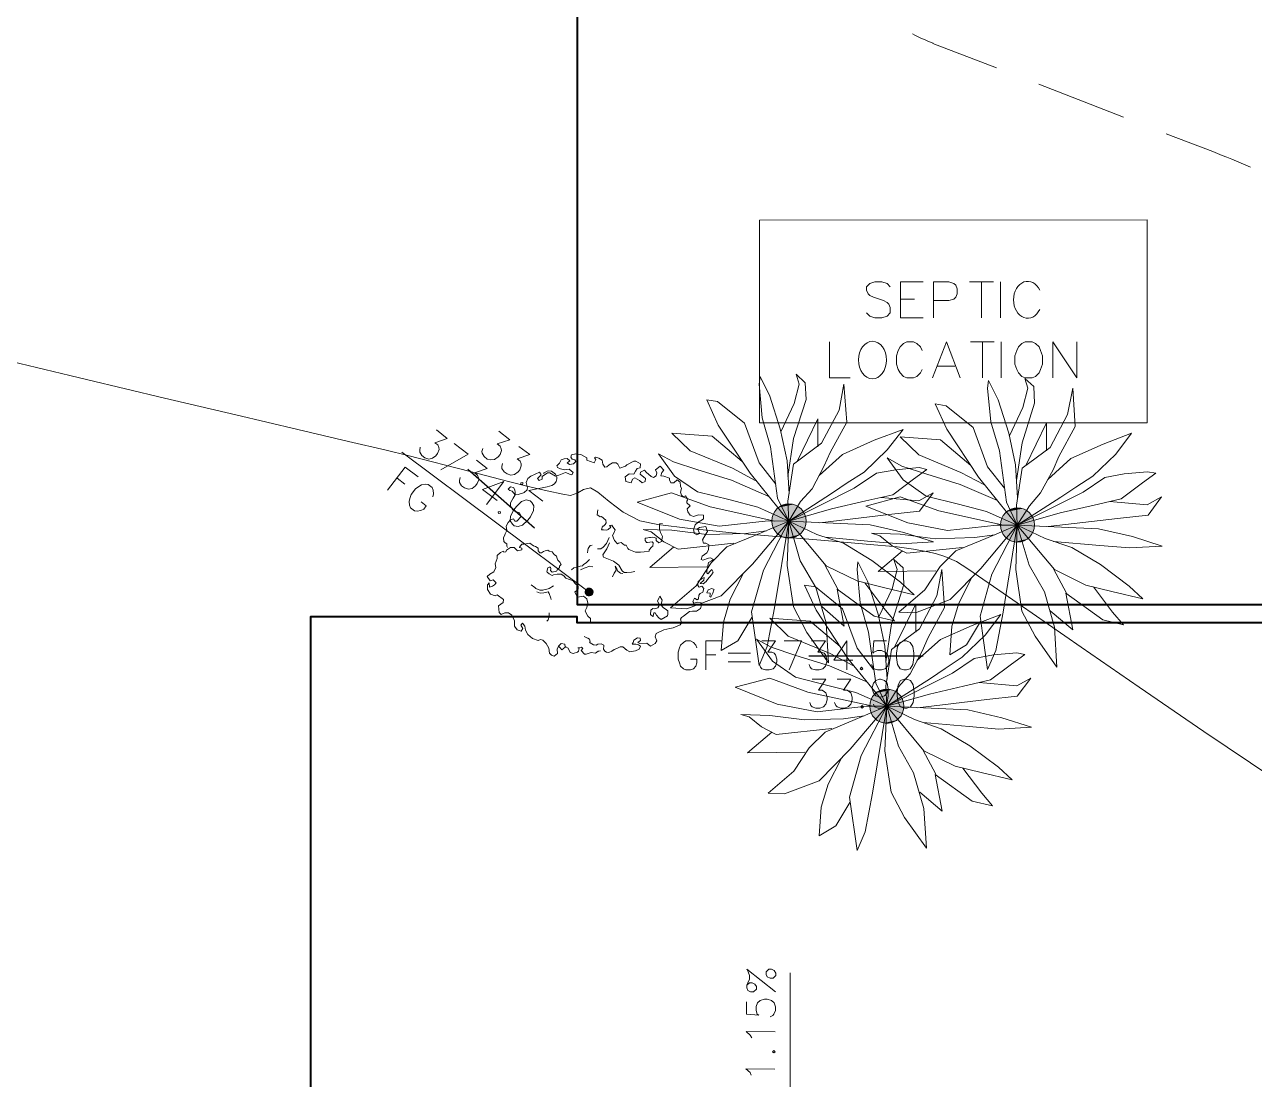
# Model space of a CAD drawing. Header units: millimetres. Extents: x -419 to 20046, y -14642 to 2638.
# Drawn here: x 9.807 to 13.189, y 13.44 to 16.341 of the extents above; entities that cross this region are included whole.
import ezdxf

# ---------------------------------------------------------------- set-up
doc = ezdxf.new("R2010")
doc.units = ezdxf.units.MM
for name, color, linetype in [('PDF11_----LN02', 7, 'Continuous'), ('PDF11_----LN03', 7, 'Continuous'), ('PDF11_----TX00', 7, 'Continuous'), ('PDF11_PRPN$PRPNBG', 7, 'Continuous'), ('PDF11_PRPN$PRSSST', 7, 'Continuous')]:
    doc.layers.add(name, color=color, linetype=linetype)
for name, color, linetype, true_color in [('PDF11_0', 7, 'Continuous', 0xb3b3b3), ('PDF11_EXTO$--C3-Surface-EXTO', 7, 'Continuous', 0xb3b3b3), ('PDF11_EXTO$EXLSTR', 7, 'Continuous', 0xb3b3b3)]:
    doc.layers.add(name, color=color, linetype=linetype, true_color=true_color)

msp = doc.modelspace()

# ---------------------------------------------------------------- hatches: boundary and pattern name
at = {"layer": 'PDF11_0', "transparency": 33554559}
for points in [[(11.3492, 14.7878), (11.3467, 14.782), (11.3592, 14.7803)], [(11.3592, 14.7803), (11.3467, 14.782), (11.3476, 14.7762)], [(11.3592, 14.7803), (11.3542, 14.792), (11.3492, 14.7878)], [(11.3592, 14.7803), (11.3609, 14.7928), (11.3542, 14.792)], [(11.3667, 14.7903), (11.3609, 14.7928), (11.3592, 14.7803)], [(11.3592, 14.7803), (11.3709, 14.7853), (11.3667, 14.7903)], [(11.3592, 14.7803), (11.3717, 14.7795), (11.3709, 14.7853)], [(11.3592, 14.7803), (11.3476, 14.7762), (11.3517, 14.7703)], [(11.3517, 14.7703), (11.3576, 14.7687), (11.3592, 14.7803)], [(11.3592, 14.7803), (11.3576, 14.7687), (11.3642, 14.7695)], [(11.3692, 14.7728), (11.3717, 14.7795), (11.3592, 14.7803)], [(11.3592, 14.7803), (11.3642, 14.7695), (11.3692, 14.7728)]]:
    msp.add_hatch(color=7, dxfattribs=at).paths.add_polyline_path(points)
at = {"layer": 'PDF11_EXTO$EXLSTR', "transparency": 33554559}
for points in [[(11.9293, 15.0179), (11.8726, 15.0062), (11.8693, 15.0029)], [(11.9293, 15.0179), (11.8693, 15.0029), (11.9335, 15.0154)], [(11.9251, 15.0195), (11.8751, 15.0095), (11.8726, 15.0062)], [(11.9251, 15.0195), (11.8726, 15.0062), (11.9293, 15.0179)], [(11.921, 15.0212), (11.8793, 15.0129), (11.8751, 15.0095)], [(11.921, 15.0212), (11.8751, 15.0095), (11.9251, 15.0195)], [(11.9168, 15.022), (11.8826, 15.0154), (11.8793, 15.0129)], [(11.9168, 15.022), (11.8793, 15.0129), (11.921, 15.0212)], [(11.9118, 15.022), (11.8868, 15.0179), (11.8826, 15.0154)], [(11.9118, 15.022), (11.8826, 15.0154), (11.9168, 15.022)], [(11.9076, 15.0229), (11.8901, 15.0195), (11.8868, 15.0179)], [(11.9076, 15.0229), (11.8868, 15.0179), (11.9118, 15.022)], [(11.9018, 15.022), (11.8901, 15.0195), (11.9076, 15.0229)], [(11.9018, 15.022), (11.8985, 15.022), (11.8901, 15.0195)], [(11.9485, 14.9995), (11.8618, 14.982), (11.8609, 14.977)], [(11.9485, 14.9995), (11.8609, 14.977), (11.951, 14.9954)], [(11.951, 14.9954), (11.8609, 14.977), (11.8609, 14.9729)], [(11.951, 14.9954), (11.8609, 14.9729), (11.9526, 14.9912)], [(11.9526, 14.9912), (11.8609, 14.9729), (11.8618, 14.9687)], [(11.9435, 15.0062), (11.8634, 14.9904), (11.8618, 14.9862)], [(11.9435, 15.0062), (11.8618, 14.9862), (11.9468, 15.0029)], [(11.9468, 15.0029), (11.8618, 14.9862), (11.8618, 14.982)], [(11.9468, 15.0029), (11.8618, 14.982), (11.9485, 14.9995)], [(11.9526, 14.9912), (11.8618, 14.9687), (11.9543, 14.987)], [(11.9543, 14.987), (11.8618, 14.9687), (11.8626, 14.9637)], [(11.9543, 14.987), (11.8626, 14.9637), (11.9551, 14.982)], [(11.941, 15.0095), (11.8651, 14.9945), (11.8634, 14.9904)], [(11.941, 15.0095), (11.8634, 14.9904), (11.9435, 15.0062)], [(11.9368, 15.0129), (11.8676, 14.9987), (11.8651, 14.9945)], [(11.9368, 15.0129), (11.8651, 14.9945), (11.941, 15.0095)], [(11.9335, 15.0154), (11.8693, 15.0029), (11.8676, 14.9987)], [(11.9335, 15.0154), (11.8676, 14.9987), (11.9368, 15.0129)], [(12.5777, 14.9879), (12.4902, 14.9704), (12.4893, 14.9662)], [(12.5777, 14.9879), (12.4893, 14.9662), (12.5793, 14.9845)], [(12.5793, 14.9845), (12.4893, 14.9662), (12.4902, 14.962)], [(12.5752, 14.992), (12.491, 14.9754), (12.4902, 14.9704)], [(12.5752, 14.992), (12.4902, 14.9704), (12.5777, 14.9879)], [(12.5793, 14.9845), (12.4902, 14.962), (12.581, 14.9804)], [(12.5718, 14.9954), (12.4918, 14.9795), (12.491, 14.9754)], [(12.5718, 14.9954), (12.491, 14.9754), (12.5752, 14.992)], [(12.5693, 14.9987), (12.4935, 14.9837), (12.4918, 14.9795)], [(12.5693, 14.9987), (12.4918, 14.9795), (12.5718, 14.9954)], [(12.5652, 15.0012), (12.496, 14.9879), (12.4935, 14.9837)], [(12.5652, 15.0012), (12.4935, 14.9837), (12.5693, 14.9987)], [(12.5618, 15.0045), (12.4977, 14.9912), (12.496, 14.9879)], [(12.5618, 15.0045), (12.496, 14.9879), (12.5652, 15.0012)], [(12.5577, 15.0062), (12.501, 14.9954), (12.4977, 14.9912)], [(12.5577, 15.0062), (12.4977, 14.9912), (12.5618, 15.0045)], [(12.5543, 15.0087), (12.5035, 14.9979), (12.501, 14.9954)], [(12.5543, 15.0087), (12.501, 14.9954), (12.5577, 15.0062)], [(12.5493, 15.0095), (12.5077, 15.0012), (12.5035, 14.9979)], [(12.5493, 15.0095), (12.5035, 14.9979), (12.5543, 15.0087)], [(12.5452, 15.0112), (12.511, 15.0037), (12.5077, 15.0012)], [(12.5452, 15.0112), (12.5077, 15.0012), (12.5493, 15.0095)], [(12.5402, 15.0112), (12.516, 15.0062), (12.511, 15.0037)], [(12.5402, 15.0112), (12.511, 15.0037), (12.5452, 15.0112)], [(12.5368, 15.0112), (12.5185, 15.0079), (12.516, 15.0062)], [(12.5368, 15.0112), (12.516, 15.0062), (12.5402, 15.0112)], [(12.5277, 15.0104), (12.5302, 15.0112), (12.5185, 15.0079)], [(12.5302, 15.0112), (12.5185, 15.0079), (12.5368, 15.0112)], [(11.9551, 14.982), (11.8626, 14.9637), (11.8634, 14.9595)], [(11.9551, 14.982), (11.8634, 14.9595), (11.9551, 14.9779)], [(11.9551, 14.9779), (11.8634, 14.9595), (11.8651, 14.9554)], [(11.9551, 14.9779), (11.8651, 14.9554), (11.9551, 14.9737)], [(11.9551, 14.9737), (11.8651, 14.9554), (11.8676, 14.9512)], [(11.9551, 14.9737), (11.8676, 14.9512), (11.9551, 14.9687)], [(11.9551, 14.9687), (11.8676, 14.9512), (11.8701, 14.9479)], [(11.9551, 14.9687), (11.8701, 14.9479), (11.9543, 14.9645)], [(11.9543, 14.9645), (11.8701, 14.9479), (11.8726, 14.9445)], [(11.9543, 14.9645), (11.8726, 14.9445), (11.9526, 14.9604)], [(11.9526, 14.9604), (11.8726, 14.9445), (11.8759, 14.9412)], [(11.9526, 14.9604), (11.8759, 14.9412), (11.951, 14.9562)], [(11.951, 14.9562), (11.8759, 14.9412), (11.8793, 14.9379)], [(11.951, 14.9562), (11.8793, 14.9379), (11.9493, 14.952)], [(11.9493, 14.952), (11.8793, 14.9379), (11.8835, 14.9354)], [(11.9493, 14.952), (11.8835, 14.9354), (11.9468, 14.9479)], [(12.581, 14.9804), (12.4902, 14.962), (12.4902, 14.957)], [(12.581, 14.9804), (12.4902, 14.957), (12.5827, 14.9754)], [(12.5827, 14.9754), (12.4902, 14.957), (12.491, 14.9529)], [(12.5827, 14.9754), (12.491, 14.9529), (12.5835, 14.9712)], [(12.5835, 14.9712), (12.491, 14.9529), (12.4918, 14.9487)], [(12.5835, 14.9712), (12.4918, 14.9487), (12.5843, 14.967)], [(12.5843, 14.967), (12.4918, 14.9487), (12.4943, 14.9445)], [(12.5843, 14.967), (12.4943, 14.9445), (12.5835, 14.962)], [(12.5835, 14.962), (12.4943, 14.9445), (12.496, 14.9404)], [(12.5835, 14.962), (12.496, 14.9404), (12.5835, 14.9579)], [(12.5835, 14.9579), (12.496, 14.9404), (12.4985, 14.9362)], [(12.5835, 14.9579), (12.4985, 14.9362), (12.5827, 14.9537)], [(12.5827, 14.9537), (12.4985, 14.9362), (12.501, 14.9329)], [(12.5827, 14.9537), (12.501, 14.9329), (12.5818, 14.9487)], [(11.9468, 14.9479), (11.8835, 14.9354), (11.8868, 14.9329)], [(11.9468, 14.9479), (11.8868, 14.9329), (11.9443, 14.9445)], [(11.9443, 14.9445), (11.8868, 14.9329), (11.891, 14.9312)], [(11.9443, 14.9445), (11.891, 14.9312), (11.941, 14.9412)], [(11.941, 14.9412), (11.891, 14.9312), (11.8951, 14.9295)], [(11.941, 14.9412), (11.8951, 14.9295), (11.9376, 14.9387)], [(11.9376, 14.9387), (11.8951, 14.9295), (11.9001, 14.9287)], [(11.9376, 14.9387), (11.9001, 14.9287), (11.9335, 14.9354)], [(11.9335, 14.9354), (11.9001, 14.9287), (11.9043, 14.9279)], [(11.9335, 14.9354), (11.9043, 14.9279), (11.9301, 14.9337)], [(11.9301, 14.9337), (11.9043, 14.9279), (11.9093, 14.9287)], [(11.9301, 14.9337), (11.9093, 14.9287), (11.9243, 14.9312)], [(11.9093, 14.9287), (11.9126, 14.9287), (11.9243, 14.9312)], [(11.9243, 14.9312), (11.9126, 14.9287), (11.9218, 14.9304)], [(12.5818, 14.9487), (12.501, 14.9329), (12.5043, 14.9295)], [(12.5818, 14.9487), (12.5043, 14.9295), (12.5793, 14.9445)], [(12.5793, 14.9445), (12.5043, 14.9295), (12.5077, 14.927)], [(12.5793, 14.9445), (12.5077, 14.927), (12.5777, 14.9412)], [(12.5777, 14.9412), (12.5077, 14.927), (12.5118, 14.9245)], [(12.5777, 14.9412), (12.5118, 14.9245), (12.5752, 14.937)], [(12.5752, 14.937), (12.5118, 14.9245), (12.5152, 14.922)], [(12.5752, 14.937), (12.5152, 14.922), (12.5727, 14.9337)], [(12.5727, 14.9337), (12.5152, 14.922), (12.5202, 14.9204)], [(12.5727, 14.9337), (12.5202, 14.9204), (12.5693, 14.9304)], [(12.5693, 14.9304), (12.5202, 14.9204), (12.5235, 14.9187)], [(12.5693, 14.9304), (12.5235, 14.9187), (12.566, 14.927)], [(12.566, 14.927), (12.5235, 14.9187), (12.5285, 14.9179)], [(12.566, 14.927), (12.5285, 14.9179), (12.5618, 14.9245)], [(12.5618, 14.9245), (12.5285, 14.9179), (12.5327, 14.917)], [(12.5618, 14.9245), (12.5327, 14.917), (12.5585, 14.922)], [(12.5585, 14.922), (12.5327, 14.917), (12.5377, 14.917)], [(12.5585, 14.922), (12.5377, 14.917), (12.5535, 14.9204)], [(12.5377, 14.917), (12.5418, 14.917), (12.5535, 14.9204)], [(12.5535, 14.9204), (12.5418, 14.917), (12.5502, 14.9187)], [(12.1943, 14.5103), (12.1443, 14.5003), (12.1418, 14.497)], [(12.1943, 14.5103), (12.1418, 14.497), (12.1985, 14.5078)], [(12.1901, 14.5112), (12.1485, 14.5028), (12.1443, 14.5003)], [(12.1901, 14.5112), (12.1443, 14.5003), (12.1943, 14.5103)], [(12.186, 14.5128), (12.1518, 14.5053), (12.1485, 14.5028)], [(12.186, 14.5128), (12.1485, 14.5028), (12.1901, 14.5112)], [(12.181, 14.5128), (12.156, 14.5078), (12.1518, 14.5053)], [(12.181, 14.5128), (12.1518, 14.5053), (12.186, 14.5128)], [(12.1768, 14.5137), (12.1593, 14.5095), (12.156, 14.5078)], [(12.1768, 14.5137), (12.156, 14.5078), (12.181, 14.5128)], [(12.171, 14.5128), (12.1593, 14.5095), (12.1768, 14.5137)], [(12.1685, 14.512), (12.171, 14.5128), (12.1593, 14.5095)], [(12.2176, 14.4895), (12.131, 14.472), (12.1301, 14.4678)], [(12.2176, 14.4895), (12.1301, 14.4678), (12.2201, 14.4862)], [(12.2201, 14.4862), (12.1301, 14.4678), (12.1301, 14.4637)], [(12.2201, 14.4862), (12.1301, 14.4637), (12.2218, 14.482)], [(12.2218, 14.482), (12.1301, 14.4637), (12.131, 14.4587)], [(12.2126, 14.497), (12.1326, 14.4812), (12.131, 14.477)], [(12.2126, 14.497), (12.131, 14.477), (12.216, 14.4937)], [(12.216, 14.4937), (12.131, 14.477), (12.131, 14.472)], [(12.216, 14.4937), (12.131, 14.472), (12.2176, 14.4895)], [(12.2218, 14.482), (12.131, 14.4587), (12.2235, 14.4778)], [(12.2235, 14.4778), (12.131, 14.4587), (12.1318, 14.4545)], [(12.2235, 14.4778), (12.1318, 14.4545), (12.2243, 14.4728)], [(12.2101, 14.5003), (12.1343, 14.4853), (12.1326, 14.4812)], [(12.2101, 14.5003), (12.1326, 14.4812), (12.2126, 14.497)], [(12.206, 14.5037), (12.1368, 14.4895), (12.1343, 14.4853)], [(12.206, 14.5037), (12.1343, 14.4853), (12.2101, 14.5003)], [(12.2026, 14.5062), (12.1385, 14.4928), (12.1368, 14.4895)], [(12.2026, 14.5062), (12.1368, 14.4895), (12.206, 14.5037)], [(12.1985, 14.5078), (12.1418, 14.497), (12.1385, 14.4928)], [(12.1985, 14.5078), (12.1385, 14.4928), (12.2026, 14.5062)], [(12.2243, 14.4728), (12.1318, 14.4545), (12.1326, 14.4503)], [(12.2243, 14.4728), (12.1326, 14.4503), (12.2243, 14.4687)], [(12.2243, 14.4687), (12.1326, 14.4503), (12.1343, 14.4462)], [(12.2243, 14.4687), (12.1343, 14.4462), (12.2243, 14.4637)], [(12.2243, 14.4637), (12.1343, 14.4462), (12.1368, 14.442)], [(12.2243, 14.4637), (12.1368, 14.442), (12.2243, 14.4595)], [(12.2243, 14.4595), (12.1368, 14.442), (12.1393, 14.4387)], [(12.2243, 14.4595), (12.1393, 14.4387), (12.2235, 14.4553)], [(12.2235, 14.4553), (12.1393, 14.4387), (12.1418, 14.4345)], [(12.2235, 14.4553), (12.1418, 14.4345), (12.2226, 14.4512)], [(12.2226, 14.4512), (12.1418, 14.4345), (12.1451, 14.4312)], [(12.2226, 14.4512), (12.1451, 14.4312), (12.2201, 14.4462)], [(12.2201, 14.4462), (12.1451, 14.4312), (12.1485, 14.4287)], [(12.2201, 14.4462), (12.1485, 14.4287), (12.2185, 14.4428)], [(12.2185, 14.4428), (12.1485, 14.4287), (12.1526, 14.4262)], [(12.2185, 14.4428), (12.1526, 14.4262), (12.216, 14.4387)], [(12.216, 14.4387), (12.1526, 14.4262), (12.156, 14.4237)], [(12.216, 14.4387), (12.156, 14.4237), (12.2135, 14.4353)], [(12.2135, 14.4353), (12.156, 14.4237), (12.1601, 14.422)], [(12.2135, 14.4353), (12.1601, 14.422), (12.2101, 14.432)], [(12.2101, 14.432), (12.1601, 14.422), (12.1643, 14.4203)], [(12.2101, 14.432), (12.1643, 14.4203), (12.2068, 14.4287)], [(12.2068, 14.4287), (12.1643, 14.4203), (12.1693, 14.4195)], [(12.2068, 14.4287), (12.1693, 14.4195), (12.2026, 14.4262)], [(12.2026, 14.4262), (12.1693, 14.4195), (12.1735, 14.4187)], [(12.2026, 14.4262), (12.1735, 14.4187), (12.1993, 14.4237)], [(12.1993, 14.4237), (12.1735, 14.4187), (12.1785, 14.4187)], [(12.1993, 14.4237), (12.1785, 14.4187), (12.1935, 14.422)], [(12.1785, 14.4187), (12.1826, 14.4187), (12.1935, 14.422)], [(12.1935, 14.422), (12.1826, 14.4187), (12.191, 14.4203)]]:
    msp.add_hatch(color=256, dxfattribs=at).paths.add_polyline_path(points)

# ---------------------------------------------------------------- linework, layer by layer
at = {"layer": 'PDF11_----LN02', "lineweight": 18}
for points in [[(12.3043, 16.2896), (12.4793, 16.2221)], [(12.596, 16.1771), (12.8294, 16.0871)]]:
    msp.add_lwpolyline(points, dxfattribs=at)
msp.add_lwpolyline([(12.946, 16.0413), (13.0744, 15.9921, -0.007694), (13.1784, 15.9489)], format="xyb", dxfattribs=at)
msp.add_arc((12.5264, 16.8618), 0.613, 243.0122, 248.8454, dxfattribs=at)
at = {"layer": 'PDF11_----LN03', "lineweight": 30}
for points in [[(11.0259, 15.1187), (11.2092, 14.957)], [(12.2776, 14.6045), (11.9635, 14.6045)]]:
    msp.add_lwpolyline(points, dxfattribs=at)
at = {"layer": 'PDF11_----TX00', "lineweight": 20}
for points in [[(10.9392, 15.2262), (10.9692, 15.2029), (10.935, 15.1912), (10.9434, 15.1854), (10.9459, 15.1779), (10.9467, 15.1729), (10.9425, 15.1612), (10.9375, 15.1554), (10.9284, 15.1487), (10.9184, 15.1462), (10.9075, 15.1495), (10.8992, 15.1562), (10.8934, 15.1654), (10.8934, 15.1704), (10.895, 15.1787)], [(11.1109, 15.2229), (11.1409, 15.1995), (11.1059, 15.1879), (11.1142, 15.182), (11.1176, 15.1745), (11.1184, 15.1695), (11.1142, 15.1587), (11.1092, 15.152), (11.0992, 15.1454), (11.0892, 15.1437), (11.0792, 15.1462), (11.0709, 15.1529), (11.0651, 15.162), (11.0642, 15.167), (11.0667, 15.1754)], [(10.9884, 15.1887), (11.0267, 15.1595), (10.9517, 15.1162)], [(11.1659, 15.1812), (11.1959, 15.1587), (11.1609, 15.147), (11.1692, 15.1404), (11.1726, 15.1329), (11.1726, 15.1279), (11.1684, 15.117), (11.1642, 15.1112), (11.1542, 15.1037), (11.1442, 15.102), (11.1334, 15.1054), (11.1259, 15.1112), (11.1192, 15.1204), (11.1192, 15.1254), (11.1209, 15.1337)], [(10.805, 15.0604), (10.8534, 15.1237), (10.8892, 15.097)], [(11.0492, 15.1429), (11.0792, 15.1204), (11.0442, 15.1087), (11.0526, 15.102), (11.0551, 15.0945), (11.0559, 15.0895), (11.0517, 15.0787), (11.0467, 15.0729), (11.0375, 15.0654), (11.0275, 15.0637), (11.0167, 15.067), (11.0084, 15.0729), (11.0025, 15.082), (11.0025, 15.087), (11.0042, 15.0954)], [(10.8525, 15.077), (10.8309, 15.0937)], [(11.2334, 15.1062), (11.2359, 15.1087), (11.2434, 15.1129), (11.2484, 15.1137), (11.2559, 15.1129), (11.2667, 15.1045), (11.2701, 15.097), (11.2701, 15.092), (11.2684, 15.0845), (11.2642, 15.0779), (11.2567, 15.0737), (11.2442, 15.0695), (11.1934, 15.0595), (11.2317, 15.0304)], [(10.8975, 15.0287), (10.9109, 15.0179), (10.9042, 15.0087), (10.8967, 15.0045), (10.8867, 15.0029), (10.8792, 15.0037), (10.8684, 15.012), (10.865, 15.0195), (10.8642, 15.0295), (10.8659, 15.0379), (10.87, 15.0487), (10.8817, 15.0645), (10.8909, 15.0712), (10.8984, 15.0754), (10.9084, 15.077), (10.9167, 15.0762), (10.9275, 15.0679), (10.93, 15.0604), (10.9309, 15.0504), (10.9292, 15.042)], [(11.1067, 15.032), (11.0659, 15.0629), (11.1251, 15.0845), (11.0767, 15.0212)], [(11.6384, 14.5962), (11.6559, 14.5962), (11.6559, 14.5853), (11.6526, 14.577), (11.6459, 14.5695), (11.6384, 14.5662), (11.6251, 14.5662), (11.6184, 14.5695), (11.6109, 14.577), (11.6076, 14.5853), (11.6043, 14.5962), (11.6043, 14.6153), (11.6076, 14.627), (11.6109, 14.6345), (11.6184, 14.642), (11.6251, 14.6462), (11.6384, 14.6462), (11.6459, 14.642), (11.6526, 14.6345), (11.6559, 14.627)], [(11.6801, 14.5662), (11.6801, 14.6462), (11.7243, 14.6462)], [(11.8343, 14.6462), (11.8718, 14.6462), (11.8509, 14.6153), (11.8618, 14.6153), (11.8684, 14.612), (11.8718, 14.6078), (11.8751, 14.5962), (11.8751, 14.5887), (11.8718, 14.577), (11.8651, 14.5695), (11.8543, 14.5662), (11.8443, 14.5662), (11.8343, 14.5695), (11.8309, 14.5737), (11.8276, 14.5812)], [(11.896, 14.6462), (11.9435, 14.6462), (11.9093, 14.5662)], [(11.971, 14.6462), (12.0093, 14.6462), (11.9885, 14.6153), (11.9985, 14.6153), (12.006, 14.612), (12.0093, 14.6078), (12.0126, 14.5962), (12.0126, 14.5887), (12.0093, 14.577), (12.0018, 14.5695), (11.9918, 14.5662), (11.9818, 14.5662), (11.971, 14.5695), (11.9676, 14.5737), (11.9643, 14.5812)], [(12.0843, 14.5928), (12.0326, 14.5928), (12.0676, 14.6462), (12.0676, 14.5662)], [(12.136, 14.5812), (12.1393, 14.5737), (12.1426, 14.5695), (12.1526, 14.5662), (12.1635, 14.5662), (12.1735, 14.5695), (12.1801, 14.577), (12.1835, 14.5887), (12.1835, 14.5962), (12.1801, 14.6078), (12.1735, 14.6153), (12.1635, 14.6195), (12.1526, 14.6195), (12.1426, 14.6153), (12.1393, 14.612), (12.1426, 14.6462), (12.1768, 14.6462)], [(11.8034, 14.612), (11.7418, 14.612)], [(11.7076, 14.6078), (11.6801, 14.6078)], [(11.8034, 14.5887), (11.7418, 14.5887)], [(11.9726, 14.5412), (12.0101, 14.5412), (11.9901, 14.5103), (12.0001, 14.5103), (12.0068, 14.5062), (12.0101, 14.5028), (12.0135, 14.4912), (12.0135, 14.4837), (12.0101, 14.472), (12.0035, 14.4645), (11.9935, 14.4612), (11.9826, 14.4612), (11.9726, 14.4645), (11.9693, 14.4687), (11.966, 14.4762)], [(12.041, 14.5412), (12.0793, 14.5412), (12.0585, 14.5103), (12.0685, 14.5103), (12.0751, 14.5062), (12.0793, 14.5028), (12.0826, 14.4912), (12.0826, 14.4837), (12.0793, 14.472), (12.0718, 14.4645), (12.0618, 14.4612), (12.0518, 14.4612), (12.041, 14.4645), (12.0376, 14.4687), (12.0343, 14.4762)], [(12.1818, 14.5145), (12.1818, 14.4953), (12.1785, 14.4762), (12.1718, 14.4645), (12.161, 14.4612), (12.1543, 14.4612), (12.1443, 14.4645), (12.141, 14.472)], [(11.7926, 13.6986), (11.7959, 13.7053), (11.8001, 13.7153), (11.8001, 13.7261), (11.7968, 13.7361), (11.7926, 13.7428), (11.8718, 13.6811)], [(11.9126, 13.7328), (11.9126, 13.4136)], [(11.8568, 13.6119), (11.8643, 13.6153), (11.8676, 13.6194), (11.8718, 13.6294), (11.8718, 13.6394), (11.8684, 13.6503), (11.8609, 13.6569), (11.8493, 13.6603), (11.8418, 13.6603), (11.8301, 13.6569), (11.8226, 13.6503), (11.8184, 13.6403), (11.8184, 13.6294), (11.8218, 13.6194), (11.8259, 13.6161), (11.7918, 13.6194), (11.7918, 13.6536)], [(11.8068, 13.5544), (11.8026, 13.5611), (11.7909, 13.5719), (11.8709, 13.5711)], [(11.8051, 13.4519), (11.8018, 13.4586), (11.7901, 13.4686), (11.8701, 13.4677)]]:
    msp.add_lwpolyline(points, dxfattribs=at)
for points in [[(11.1767, 15.082), (11.1767, 15.077), (11.1717, 15.0762), (11.1717, 15.0812)], [(11.1967, 15.0312), (11.2017, 15.027), (11.2076, 15.0179), (11.2059, 15.0045), (11.1976, 14.987), (11.1909, 14.9779), (11.1759, 14.9645), (11.1642, 14.9604), (11.1534, 14.9629), (11.1484, 14.967), (11.1417, 14.9762), (11.1434, 14.9895), (11.1526, 15.007), (11.1592, 15.0162), (11.1734, 15.0295), (11.1859, 15.0345)], [(11.1142, 15.002), (11.1151, 14.997), (11.1101, 14.9962), (11.1092, 15.0012)], [(12.2251, 14.6462), (12.2318, 14.6462), (12.2418, 14.642), (12.2493, 14.6303), (12.2526, 14.612), (12.2526, 14.6003), (12.2493, 14.5812), (12.2418, 14.5695), (12.2318, 14.5662), (12.2251, 14.5662), (12.2151, 14.5695), (12.2076, 14.5812), (12.2043, 14.6003), (12.2043, 14.612), (12.2076, 14.6303), (12.2151, 14.642)], [(12.1085, 14.5737), (12.1118, 14.5695), (12.1085, 14.5662), (12.1051, 14.5695)], [(12.1785, 14.5028), (12.1718, 14.4953), (12.161, 14.4912), (12.1576, 14.4912), (12.1476, 14.4953), (12.141, 14.5028), (12.1376, 14.5145), (12.1376, 14.5178), (12.141, 14.5295), (12.1476, 14.537), (12.1576, 14.5412), (12.161, 14.5412), (12.1718, 14.537), (12.1785, 14.5295), (12.1818, 14.5145)], [(12.2268, 14.5412), (12.2335, 14.5412), (12.2435, 14.537), (12.2501, 14.5253), (12.2535, 14.5062), (12.2535, 14.4953), (12.2501, 14.4762), (12.2435, 14.4645), (12.2335, 14.4612), (12.2268, 14.4612), (12.216, 14.4645), (12.2093, 14.4762), (12.206, 14.4953), (12.206, 14.5062), (12.2093, 14.5253), (12.216, 14.537)], [(12.1101, 14.4687), (12.1135, 14.4645), (12.1101, 14.4612), (12.1068, 14.4645)], [(11.8459, 13.7286), (11.8459, 13.7361), (11.8534, 13.7428), (11.8609, 13.7428), (11.8684, 13.7394), (11.8726, 13.7319), (11.8726, 13.7253), (11.8651, 13.7186), (11.8576, 13.7186), (11.8493, 13.7219)], [(11.8001, 13.7053), (11.8076, 13.7053), (11.8151, 13.7019), (11.8193, 13.6953), (11.8193, 13.6878), (11.8109, 13.6811), (11.8034, 13.6811), (11.7959, 13.6844), (11.7926, 13.6919), (11.7926, 13.6986)], [(11.8634, 13.5161), (11.8668, 13.5194), (11.8709, 13.5161), (11.8668, 13.5127)]]:
    msp.add_lwpolyline(points, close=True, dxfattribs=at)
at = {"layer": 'PDF11_0', "lineweight": 18}
msp.add_lwpolyline([(13.2427, 14.2678), (13.0502, 14.397), (12.8719, 14.5187), (12.7127, 14.6287), (12.5777, 14.722), (12.4718, 14.7954), (12.401, 14.8445), (12.3693, 14.8645), (12.3377, 14.8779), (12.3118, 14.8862), (12.286, 14.892), (12.2518, 14.8987), (12.2068, 14.9045), (12.121, 14.912), (12.0076, 14.922), (11.7526, 14.9437), (11.6368, 14.9554), (11.5484, 14.9662), (11.4984, 14.9762), (11.4526, 15.0004), (11.4142, 15.0295), (11.3834, 15.0554), (11.3626, 15.067), (11.3434, 15.0629), (11.3284, 15.0529), (11.3084, 15.0462), (11.2867, 15.0495), (11.2442, 15.0587), (11.1842, 15.0729), (11.1126, 15.0912), (11.0325, 15.112), (10.8609, 15.1562), (10.8009, 15.1704), (10.6975, 15.1945), (10.5583, 15.2279), (10.3875, 15.2679), (10.1916, 15.3137), (9.9766, 15.3654), (9.7474, 15.4204)], dxfattribs=at)
at = {"layer": 'PDF11_0', "color": 7, "lineweight": 20}
msp.add_lwpolyline([(10.8442, 15.1654), (11.3592, 14.7803)], dxfattribs=at)
at = {"layer": 'PDF11_EXTO$--C3-Surface-EXTO', "lineweight": 18}
msp.add_lwpolyline([(13.2427, 14.2678), (13.0502, 14.397), (12.8719, 14.5187), (12.7127, 14.6287), (12.5777, 14.722), (12.4718, 14.7954), (12.401, 14.8445), (12.3693, 14.8645), (12.3377, 14.8779), (12.3118, 14.8862), (12.286, 14.892), (12.2518, 14.8987), (12.2068, 14.9045), (12.121, 14.912), (12.0076, 14.922), (11.7526, 14.9437), (11.6368, 14.9554), (11.5484, 14.9662), (11.4984, 14.9762), (11.4526, 15.0004), (11.4142, 15.0295), (11.3834, 15.0554), (11.3626, 15.067), (11.3434, 15.0629), (11.3284, 15.0529), (11.3084, 15.0462), (11.2867, 15.0495), (11.2442, 15.0587), (11.1842, 15.0729), (11.1126, 15.0912), (11.0325, 15.112), (10.8609, 15.1562), (10.8009, 15.1704), (10.6975, 15.1945), (10.5583, 15.2279), (10.3875, 15.2679), (10.1916, 15.3137), (9.9766, 15.3654), (9.7474, 15.4204)], dxfattribs=at)
at = {"layer": 'PDF11_EXTO$EXLSTR', "lineweight": 18}
for points in [[(11.8534, 15.0429), (11.7509, 15.0879), (11.6584, 15.1162), (11.5909, 15.1387), (11.5501, 15.1604), (11.5943, 15.0995), (11.6576, 15.0562), (11.7468, 15.0337), (11.8234, 15.0137), (11.9085, 14.9754), (11.8776, 15.0387), (11.8584, 15.1795), (11.8351, 15.2596), (11.8268, 15.3521), (11.8293, 15.3729), (11.8559, 15.3196), (11.8843, 15.2296), (11.9035, 15.1412), (11.9093, 15.0504)], [(11.8868, 15.2212), (11.9235, 15.2987), (11.9368, 15.3521), (11.9285, 15.3796), (11.9535, 15.3562), (11.956, 15.3104), (11.9218, 15.2029), (11.906, 15.0979)], [(12.4827, 15.032), (12.3793, 15.0762), (12.2876, 15.1045), (12.2193, 15.127), (12.1785, 15.1495), (12.2226, 15.0887), (12.286, 15.0445), (12.3752, 15.022), (12.4518, 15.002), (12.5368, 14.9645), (12.5068, 15.0279), (12.4877, 15.1687), (12.4643, 15.2487), (12.4552, 15.3412), (12.4577, 15.3621), (12.4843, 15.3087), (12.5135, 15.2179), (12.5318, 15.1304), (12.5377, 15.0395)], [(12.5152, 15.2104), (12.5518, 15.2879), (12.566, 15.3412), (12.5577, 15.3679), (12.5827, 15.3454), (12.5843, 15.2996), (12.5502, 15.1912), (12.5343, 15.087)], [(11.8701, 14.9754), (11.6918, 15.0145), (11.5859, 15.0537), (11.4918, 15.0279), (11.6076, 14.9812), (11.7168, 14.9612), (11.8518, 14.9762), (11.9085, 14.9754), (11.8018, 15.107), (11.7143, 15.2396), (11.6826, 15.3087), (11.7126, 15.3046), (11.7868, 15.2446), (11.8268, 15.1362), (11.8726, 15.077)], [(12.4993, 14.9645), (12.321, 15.0037), (12.2151, 15.042), (12.1201, 15.017), (12.236, 14.9704), (12.3452, 14.9495), (12.481, 14.9645), (12.5368, 14.9645), (12.4302, 15.0962), (12.3427, 15.2287), (12.311, 15.2979), (12.341, 15.2929), (12.4152, 15.2329), (12.4552, 15.1245), (12.5018, 15.0662)], [(11.931, 15.1395), (11.9885, 15.2571), (11.9885, 15.1795)], [(11.9918, 15.1012), (12.056, 15.1587), (12.1435, 15.1979), (12.2226, 15.2279), (12.1793, 15.1712), (12.116, 15.1104), (12.0693, 15.0804), (12.0285, 15.0529), (11.9085, 14.9754), (11.8218, 14.9387), (11.7384, 14.9045), (11.6951, 14.8612), (11.6534, 14.7979), (11.5826, 14.737), (11.6276, 14.7345), (11.7226, 14.7703), (11.8084, 14.857), (11.9085, 14.9754), (11.9035, 14.8537), (11.921, 14.7395), (11.9576, 14.6695), (12.0176, 14.5853), (12.011, 14.6953), (11.9826, 14.7928), (11.9401, 14.8662), (11.9085, 14.9754), (12.1318, 14.9654), (12.2251, 14.9445), (12.3068, 14.9187), (12.2168, 14.9129), (12.1351, 14.9195), (12.0085, 14.9312)], [(12.5602, 15.1287), (12.6168, 15.2462), (12.6168, 15.1687)], [(11.8159, 15.087), (11.7534, 15.1212), (11.6376, 15.1687), (11.5868, 15.2179), (11.6976, 15.2096), (11.7801, 15.1395)], [(12.621, 15.0904), (12.6843, 15.1479), (12.7727, 15.187), (12.851, 15.2171), (12.8077, 15.1595), (12.7444, 15.0995), (12.6977, 15.0687), (12.6568, 15.0412), (12.5368, 14.9645), (12.4502, 14.9279), (12.3677, 14.8937), (12.3243, 14.8504), (12.2826, 14.7862), (12.211, 14.7253), (12.2568, 14.7237), (12.3518, 14.7595), (12.4368, 14.8454), (12.5368, 14.9645), (12.5327, 14.842), (12.5493, 14.7278), (12.586, 14.6587), (12.646, 14.5737), (12.6393, 14.6837), (12.6118, 14.7812), (12.5693, 14.8545), (12.5368, 14.9645), (12.7602, 14.9545), (12.8535, 14.9329), (12.9352, 14.907), (12.8452, 14.902), (12.7635, 14.9087), (12.6368, 14.9195)], [(12.4452, 15.0762), (12.3818, 15.1095), (12.266, 15.1579), (12.2151, 15.207), (12.326, 15.1987), (12.4093, 15.1287)], [(11.1351, 14.9029), (11.1326, 14.9062), (11.1326, 14.9129), (11.1284, 14.9154), (11.1251, 14.9195), (11.1234, 14.9295), (11.1276, 14.9379), (11.1284, 14.9404), (11.1326, 14.9495), (11.1309, 14.962), (11.1367, 14.972), (11.1434, 14.9795), (11.1517, 14.982), (11.1551, 14.9754), (11.1601, 14.9754), (11.1726, 14.9879), (11.1676, 14.9979), (11.1551, 15.0029), (11.1484, 15.0079), (11.1434, 15.0179), (11.1434, 15.0262), (11.1501, 15.0387), (11.1559, 15.0479), (11.1559, 15.0545), (11.1551, 15.0612), (11.1517, 15.0679), (11.1426, 15.0695), (11.1367, 15.0637), (11.1409, 15.0595), (11.1476, 15.0579), (11.1559, 15.0479), (11.1642, 15.0487), (11.1784, 15.0537), (11.1809, 15.0545), (11.1892, 15.062), (11.1892, 15.0637), (11.1901, 15.067), (11.1859, 15.082), (11.1909, 15.0929), (11.1992, 15.0995), (11.2226, 15.1104), (11.2276, 15.1029), (11.2176, 15.0929), (11.2217, 15.087), (11.2301, 15.0912), (11.2301, 15.0979), (11.2451, 15.1079), (11.2509, 15.1087), (11.2667, 15.0995), (11.2759, 15.102), (11.2942, 15.1095), (11.3017, 15.1062), (11.3067, 15.1037), (11.3117, 15.1029), (11.3151, 15.1095), (11.3042, 15.1187), (11.2917, 15.117), (11.2809, 15.1195), (11.2726, 15.1229), (11.2726, 15.1237), (11.2701, 15.1279), (11.2776, 15.1345), (11.2826, 15.1437), (11.2909, 15.147), (11.2992, 15.1479), (11.3059, 15.1412), (11.3017, 15.1379), (11.2992, 15.1362), (11.3051, 15.1312), (11.3159, 15.1329), (11.3226, 15.1395), (11.3201, 15.1445), (11.3126, 15.1462), (11.3092, 15.1512), (11.3109, 15.1579), (11.3226, 15.1604), (11.3367, 15.1587), (11.3526, 15.1495), (11.3526, 15.1429), (11.3734, 15.1362), (11.3776, 15.1454), (11.3742, 15.1495), (11.3767, 15.1512), (11.3859, 15.1487), (11.3951, 15.1429), (11.3967, 15.132), (11.4026, 15.1237), (11.4076, 15.1245), (11.4142, 15.1304), (11.4234, 15.1362), (11.4334, 15.1362), (11.4384, 15.132), (11.4434, 15.1212), (11.4593, 15.127), (11.4634, 15.1304), (11.4818, 15.1404), (11.4876, 15.1404), (11.5009, 15.1329), (11.4993, 15.122), (11.4918, 15.1204), (11.4868, 15.1129), (11.4826, 15.1045), (11.4693, 15.1054), (11.4584, 15.097), (11.4601, 15.0845), (11.4751, 15.0812), (11.4784, 15.0912), (11.4851, 15.0945), (11.4976, 15.087), (11.5051, 15.0804), (11.5134, 15.0845), (11.5143, 15.0929), (11.5093, 15.0962), (11.4993, 15.1045), (11.5009, 15.1104), (11.5118, 15.1154), (11.5159, 15.1104), (11.5301, 15.0987), (11.5359, 15.0954), (11.5434, 15.1004), (11.5451, 15.1079), (11.5418, 15.1162), (11.5543, 15.127), (11.5651, 15.1154), (11.5593, 15.1095), (11.5568, 15.1004), (11.5643, 15.0995), (11.5801, 15.0937), (11.5801, 15.0895), (11.5843, 15.0812), (11.5926, 15.0812), (11.6018, 15.0895), (11.6093, 15.0829), (11.6101, 15.072), (11.6134, 15.0654), (11.6109, 15.0554), (11.6134, 15.047), (11.6176, 15.042), (11.6243, 15.0454), (11.6293, 15.0379), (11.6301, 15.0329), (11.6276, 15.0304), (11.6284, 15.0254), (11.6368, 15.0179), (11.6293, 15.0095), (11.6309, 15.0012), (11.6376, 14.992), (11.6459, 14.9879), (11.6601, 14.9929), (11.6734, 14.992), (11.6734, 14.982), (11.6701, 14.9795), (11.6593, 14.9729), (11.6509, 14.9654), (11.6459, 14.952), (11.6493, 14.9412), (11.6559, 14.9379), (11.6626, 14.9412), (11.6593, 14.9512), (11.6568, 14.9537), (11.6626, 14.9579), (11.6801, 14.9604), (11.6851, 14.947), (11.6809, 14.9412), (11.6709, 14.9237), (11.6734, 14.9145), (11.6801, 14.9145), (11.6884, 14.9104), (11.6876, 14.897), (11.6834, 14.8887), (11.6701, 14.8787), (11.6676, 14.8695), (11.6718, 14.8679), (11.6876, 14.8737), (11.6934, 14.8745), (11.7009, 14.8695), (11.6959, 14.8662), (11.6876, 14.862), (11.6851, 14.8479), (11.6834, 14.837), (11.6826, 14.8337), (11.6859, 14.8304), (11.6934, 14.8387), (11.6968, 14.842), (11.7001, 14.8354), (11.6959, 14.8279), (11.6851, 14.8145), (11.6809, 14.8095), (11.6726, 14.8029), (11.6651, 14.8037), (11.6743, 14.8129), (11.6759, 14.8204), (11.6676, 14.8162), (11.6593, 14.8095), (11.6584, 14.7987), (11.6618, 14.7937), (11.6693, 14.7962), (11.6751, 14.7903), (11.6718, 14.7803), (11.6651, 14.7762), (11.6609, 14.772), (11.6601, 14.762), (11.6568, 14.7587), (11.6493, 14.7637), (11.6443, 14.7545), (11.6476, 14.7495), (11.6576, 14.7528), (11.6676, 14.7503), (11.6684, 14.7445), (11.6659, 14.7353), (11.6543, 14.7278), (11.6434, 14.7278), (11.6351, 14.727), (11.6184, 14.7145), (11.6134, 14.7103), (11.6109, 14.7062), (11.6134, 14.6953), (11.6093, 14.6903), (11.5901, 14.682), (11.5809, 14.6803), (11.5651, 14.6762), (11.5434, 14.6662), (11.5409, 14.657), (11.5459, 14.6462), (11.5409, 14.6387), (11.5284, 14.6312), (11.5176, 14.6395), (11.4984, 14.6387), (11.4934, 14.6412), (11.5009, 14.647), (11.4993, 14.6537), (11.4926, 14.6545), (11.4826, 14.6478), (11.4801, 14.642), (11.4776, 14.637), (11.4876, 14.637), (11.4951, 14.6353), (11.5001, 14.6312), (11.4968, 14.6237), (11.4868, 14.6187), (11.4709, 14.6162), (11.4626, 14.6203), (11.4517, 14.6295), (11.4442, 14.6295), (11.4359, 14.6253), (11.4284, 14.6228), (11.4217, 14.6178), (11.4134, 14.6137), (11.4067, 14.6153), (11.4026, 14.6178), (11.3992, 14.6237), (11.4001, 14.6328), (11.4001, 14.6345), (11.3926, 14.6378), (11.3834, 14.637), (11.3784, 14.6345), (11.3734, 14.6353), (11.3717, 14.6353), (11.3617, 14.6403), (11.3601, 14.6437), (11.3617, 14.6445), (11.3601, 14.6512), (11.3559, 14.6537), (11.3534, 14.6545), (11.3459, 14.6578)], [(11.9935, 14.9712), (12.1835, 14.9937), (12.2676, 15.0029), (12.3052, 15.0537), (12.266, 15.0312), (12.1626, 15.0404)], [(12.6218, 14.9604), (12.8127, 14.9829), (12.8969, 14.992), (12.9335, 15.042), (12.8944, 15.0204), (12.791, 15.0295)], [(11.5609, 14.9687), (11.5526, 14.9679), (11.5526, 14.9537), (11.5559, 14.9445), (11.5609, 14.9329), (11.5584, 14.9195), (11.5509, 14.9162), (11.5434, 14.922), (11.5434, 14.9279), (11.5443, 14.9287), (11.5343, 14.9312), (11.5276, 14.9304), (11.5251, 14.9304), (11.5159, 14.9287), (11.5134, 14.9287), (11.5134, 14.922), (11.5159, 14.9187), (11.5159, 14.917), (11.5201, 14.917), (11.5326, 14.9187), (11.5351, 14.9162), (11.5343, 14.907), (11.5318, 14.9045), (11.5243, 14.8962), (11.5243, 14.8929), (11.5109, 14.8912), (11.5009, 14.8904), (11.4868, 14.8904), (11.4684, 14.8979), (11.4659, 14.9004), (11.4634, 14.9054), (11.4609, 14.9095), (11.4567, 14.9095), (11.4476, 14.917), (11.4401, 14.9145), (11.4376, 14.9129), (11.4292, 14.922), (11.4284, 14.9245), (11.4234, 14.9362), (11.4284, 14.9445), (11.4309, 14.952), (11.4242, 14.9595), (11.4217, 14.9645), (11.4151, 14.9637), (11.4192, 14.9587), (11.4117, 14.9529), (11.4076, 14.9504), (11.3984, 14.952), (11.3934, 14.952), (11.3959, 14.962), (11.3984, 14.9612), (11.4034, 14.9662), (11.4059, 14.9712), (11.4051, 14.9779), (11.3934, 14.9879), (11.3892, 14.987), (11.3884, 14.9879), (11.3817, 14.9929), (11.3834, 15.0062)], [(11.8468, 14.9487), (11.7901, 14.9412), (11.6826, 14.9387), (11.5868, 14.9504), (11.5076, 14.9529), (11.5301, 14.9462), (11.5643, 14.9187), (11.6043, 14.8987), (11.7568, 14.9145)], [(11.4142, 14.9304), (11.4067, 14.9137), (11.3976, 14.9037), (11.3917, 14.8995), (11.3826, 14.8995)], [(11.4851, 14.837), (11.4759, 14.8354), (11.4634, 14.8345), (11.4559, 14.8345), (11.4501, 14.8387), (11.4409, 14.8545), (11.4259, 14.8654), (11.3992, 14.8762), (11.3967, 14.8829), (11.4084, 14.8995), (11.4151, 14.9162)], [(12.4752, 14.9379), (12.4193, 14.9304), (12.311, 14.927), (12.2151, 14.9395), (12.136, 14.942), (12.1585, 14.9354), (12.1926, 14.9079), (12.2326, 14.887), (12.386, 14.9029)], [(11.2751, 14.632), (11.2826, 14.6387), (11.2926, 14.637), (11.2934, 14.6287), (11.2842, 14.6212), (11.2792, 14.627), (11.2751, 14.632), (11.2709, 14.6237), (11.2726, 14.6112), (11.2634, 14.6045), (11.2559, 14.607), (11.2501, 14.612), (11.2484, 14.6262), (11.2409, 14.6387), (11.2317, 14.6478), (11.2259, 14.6503), (11.2192, 14.647), (11.2034, 14.6528), (11.1909, 14.6637), (11.1842, 14.6753), (11.1826, 14.6862), (11.1759, 14.6945), (11.1717, 14.6895), (11.1767, 14.6803), (11.1726, 14.6728), (11.1609, 14.6762), (11.1542, 14.6862), (11.1542, 14.7012), (11.1467, 14.717), (11.1376, 14.7228), (11.1276, 14.7228), (11.1176, 14.7187), (11.1117, 14.7245), (11.1101, 14.7428), (11.1226, 14.752), (11.1234, 14.7603), (11.1059, 14.7728), (11.1009, 14.7703), (11.0884, 14.7745), (11.0801, 14.787), (11.0801, 14.8004), (11.0842, 14.8054), (11.0851, 14.7937), (11.0934, 14.7962), (11.0992, 14.8004), (11.1034, 14.8062), (11.0951, 14.8137), (11.0867, 14.8112), (11.0792, 14.8229), (11.0859, 14.8295), (11.0976, 14.8362), (11.1026, 14.8479), (11.1009, 14.8579), (11.1059, 14.8729), (11.1067, 14.8812), (11.1159, 14.8895), (11.1242, 14.8929), (11.1251, 14.8904), (11.1301, 14.8912), (11.1317, 14.8954), (11.1426, 14.9029), (11.1534, 14.9029), (11.1626, 14.8937), (11.1742, 14.8962), (11.1742, 14.9012), (11.1676, 14.9029), (11.1676, 14.9037), (11.1742, 14.912), (11.1801, 14.912), (11.1959, 14.9145), (11.2059, 14.9079), (11.2117, 14.9054), (11.2192, 14.9012), (11.2192, 14.8937), (11.2234, 14.8887), (11.2284, 14.8887), (11.2334, 14.892), (11.2384, 14.8937), (11.2459, 14.8954), (11.2492, 14.8929), (11.2576, 14.8912), (11.2634, 14.8837), (11.2692, 14.8795), (11.2717, 14.8729), (11.2734, 14.8679), (11.2784, 14.8629), (11.2826, 14.8562), (11.2776, 14.8512), (11.2776, 14.847), (11.2734, 14.8445), (11.2692, 14.8379), (11.2576, 14.8354), (11.2526, 14.8395), (11.2542, 14.8445), (11.2526, 14.8487), (11.2492, 14.8487), (11.2459, 14.847), (11.2426, 14.837), (11.2434, 14.8354), (11.2492, 14.8304), (11.2576, 14.8262), (11.2617, 14.8279), (11.2709, 14.8295), (11.2826, 14.8295), (11.2901, 14.8254), (11.2951, 14.8187), (11.3151, 14.8112), (11.3201, 14.8045), (11.3292, 14.797), (11.3292, 14.7895), (11.3242, 14.7837), (11.3201, 14.7812), (11.3251, 14.7687), (11.3276, 14.7662), (11.3442, 14.7687), (11.3534, 14.762), (11.3559, 14.7495), (11.3534, 14.7378), (11.3484, 14.7287), (11.3509, 14.722), (11.3559, 14.7145), (11.3626, 14.7078), (11.3626, 14.6978)], [(11.3551, 14.8879), (11.3559, 14.8954), (11.3567, 14.9004), (11.3617, 14.9087), (11.3676, 14.9095)], [(11.6834, 14.8495), (11.5259, 14.8479), (11.5918, 14.9045)], [(12.3127, 14.8387), (12.1543, 14.837), (12.221, 14.8937)], [(11.3601, 14.8695), (11.3509, 14.8604), (11.3434, 14.8562), (11.3409, 14.8529), (11.3342, 14.8512), (11.3251, 14.8487), (11.3176, 14.847), (11.3109, 14.8412)], [(11.3351, 14.8412), (11.3459, 14.8462), (11.3609, 14.8512), (11.3692, 14.8495)], [(11.4517, 14.8312), (11.4451, 14.832), (11.4384, 14.8379), (11.4351, 14.8445), (11.4309, 14.852), (11.4334, 14.8404), (11.4284, 14.832), (11.4234, 14.822)], [(12.1226, 14.5337), (12.0201, 14.5778), (11.9276, 14.6062), (11.8601, 14.6287), (11.8193, 14.6512), (11.8634, 14.5903), (11.9268, 14.5462), (12.016, 14.5237), (12.0926, 14.5037), (12.1776, 14.4662), (12.1476, 14.5295), (12.1276, 14.6703), (12.1043, 14.7503), (12.096, 14.8429), (12.0985, 14.8637), (12.1251, 14.8104), (12.1543, 14.7195), (12.1726, 14.632), (12.1785, 14.5412)], [(12.0076, 14.8554), (12.0435, 14.7887)], [(12.156, 14.712), (12.1926, 14.7895), (12.206, 14.8429), (12.1976, 14.8695), (12.2226, 14.847), (12.2251, 14.8012), (12.191, 14.6928), (12.1751, 14.5887)], [(11.8068, 14.7103), (11.7684, 14.6462), (11.7226, 14.6195), (11.7284, 14.6978), (11.7476, 14.7612), (11.7834, 14.832)], [(12.4352, 14.6995), (12.3968, 14.6353), (12.351, 14.6078), (12.3568, 14.687), (12.376, 14.7495), (12.4118, 14.8204)], [(12.636, 14.8445), (12.6718, 14.7778)], [(11.2609, 14.7979), (11.2492, 14.7903), (11.2467, 14.7895), (11.2351, 14.7862), (11.2317, 14.7853), (11.2234, 14.7853), (11.2126, 14.7903), (11.2101, 14.7928), (11.2001, 14.8004)], [(11.2151, 14.7812), (11.2242, 14.7778), (11.2351, 14.7787), (11.2467, 14.7812), (11.2492, 14.7762), (11.2542, 14.7637), (11.2551, 14.7595)], [(12.1401, 14.4662), (11.961, 14.5053), (11.8559, 14.5437), (11.7609, 14.5187), (11.8768, 14.472), (11.986, 14.4512), (12.1218, 14.4662), (12.1776, 14.4662), (12.071, 14.5978), (11.9835, 14.7303), (11.9518, 14.7995), (11.9818, 14.7945), (12.056, 14.7345), (12.096, 14.6262), (12.1418, 14.5678)], [(12.1176, 14.8054), (12.1701, 14.7362), (12.1993, 14.7012), (12.1435, 14.7145), (12.0418, 14.7887), (12.061, 14.687), (11.9993, 14.7403)], [(12.746, 14.7945), (12.7985, 14.7253), (12.8285, 14.6903), (12.7719, 14.7037), (12.6702, 14.777), (12.6893, 14.6762), (12.6277, 14.7287)], [(12.2001, 14.6303), (12.2576, 14.7478), (12.2576, 14.6703)], [(11.2492, 14.7228), (11.2492, 14.7128), (11.2467, 14.7037), (11.2426, 14.7003)], [(12.261, 14.592), (12.3252, 14.6495), (12.4127, 14.6887), (12.4918, 14.7187), (12.4485, 14.662), (12.3852, 14.6012), (12.3385, 14.5703), (12.2977, 14.5428), (12.1776, 14.4662), (12.091, 14.4295), (12.0085, 14.3953), (11.9643, 14.352), (11.9226, 14.2878), (11.8518, 14.227), (11.8968, 14.2253), (11.9918, 14.2611), (12.0776, 14.3478), (12.1776, 14.4662), (12.1726, 14.3436), (12.1901, 14.2303), (12.2268, 14.1603), (12.2868, 14.0761), (12.2801, 14.1853), (12.2518, 14.2828), (12.2101, 14.3561), (12.1776, 14.4662), (12.401, 14.4562), (12.4943, 14.4345), (12.576, 14.4087), (12.486, 14.4037), (12.4043, 14.4103), (12.2776, 14.4212)], [(12.086, 14.5778), (12.0226, 14.6112), (11.9068, 14.6595), (11.8559, 14.7087), (11.9668, 14.7003), (12.0493, 14.6303)], [(11.2934, 14.6303), (11.3017, 14.6262), (11.3067, 14.6137), (11.3151, 14.6112), (11.3276, 14.6153), (11.3301, 14.6178), (11.3317, 14.6253), (11.3284, 14.627), (11.3384, 14.6287), (11.3417, 14.6253), (11.3376, 14.6195), (11.3467, 14.6095), (11.3509, 14.6095), (11.3651, 14.6137), (11.3767, 14.612), (11.3842, 14.6178), (11.3859, 14.6178), (11.3909, 14.6187)], [(11.4626, 14.6203), (11.4601, 14.6228)], [(12.2626, 14.462), (12.4527, 14.4845), (12.5368, 14.4937), (12.5743, 14.5437), (12.5352, 14.522), (12.4318, 14.5312)], [(12.116, 14.4395), (12.0593, 14.432), (11.9518, 14.4287), (11.8559, 14.4412), (11.7768, 14.4437), (11.7993, 14.437), (11.8334, 14.4095), (11.8734, 14.3887), (12.0268, 14.4053)], [(11.9526, 14.3403), (11.7951, 14.3386), (11.8618, 14.3953)], [(12.2768, 14.3461), (12.3127, 14.2795)], [(12.076, 14.2011), (12.0376, 14.137), (11.9918, 14.1095), (11.9976, 14.1886), (12.0168, 14.252), (12.0526, 14.322)], [(12.3868, 14.2961), (12.4393, 14.227), (12.4685, 14.192), (12.4127, 14.2053), (12.311, 14.2786), (12.3302, 14.1778), (12.2685, 14.2303)]]:
    msp.add_lwpolyline(points, dxfattribs=at)
for points in [[(12.1943, 15.0479), (12.2518, 15.0912), (12.2885, 15.1179), (12.2668, 15.1229), (12.2026, 15.117), (12.1493, 15.107), (12.0885, 15.0662), (11.9085, 14.9754), (11.906, 15.0304), (11.9218, 15.132), (11.9985, 15.1895), (12.0468, 15.2804), (12.0601, 15.3521), (12.0676, 15.2479), (12.0226, 15.1645), (12.006, 15.1279), (11.9726, 15.0645), (11.941, 15.0295), (11.9085, 14.9754), (12.026, 15.0095), (12.1201, 15.0312)], [(12.8227, 15.037), (12.881, 15.0804), (12.9177, 15.107), (12.8952, 15.1112), (12.831, 15.1054), (12.7777, 15.0954), (12.7177, 15.0554), (12.5368, 14.9645), (12.5343, 15.0195), (12.5502, 15.1212), (12.6277, 15.1779), (12.6752, 15.2687), (12.6893, 15.3412), (12.696, 15.2362), (12.651, 15.1529), (12.6352, 15.1162), (12.601, 15.0529), (12.5702, 15.0179), (12.5368, 14.9645), (12.6552, 14.9979), (12.7485, 15.0195)], [(11.8384, 14.8404), (11.8059, 14.7262), (11.8268, 14.5787), (11.8493, 14.6303), (11.8693, 14.737), (11.9085, 14.9754)], [(12.011, 14.8529), (12.0968, 14.8112), (12.1685, 14.7928), (12.2535, 14.7728), (12.216, 14.8079), (12.1368, 14.867), (12.0585, 14.9145), (11.9851, 14.9387), (11.9085, 14.9754)], [(12.4668, 14.8295), (12.4343, 14.7145), (12.4552, 14.5678), (12.4777, 14.6195), (12.4977, 14.7253), (12.5368, 14.9645)], [(12.6393, 14.842), (12.7252, 14.7995), (12.7969, 14.782), (12.8819, 14.762), (12.8444, 14.797), (12.766, 14.8562), (12.6868, 14.9029), (12.6135, 14.9279), (12.5368, 14.9645)], [(12.4635, 14.5387), (12.521, 14.582), (12.5577, 14.6087), (12.536, 14.6128), (12.4718, 14.6078), (12.4185, 14.5978), (12.3585, 14.557), (12.1776, 14.4662), (12.1751, 14.5212), (12.191, 14.6228), (12.2676, 14.6795), (12.316, 14.7703), (12.3293, 14.8429), (12.3368, 14.7378), (12.2918, 14.6553), (12.2751, 14.6178), (12.2418, 14.5553), (12.2101, 14.5195), (12.1776, 14.4662), (12.2952, 14.4995), (12.3893, 14.5212)], [(11.6868, 14.7862), (11.6968, 14.7903), (11.7034, 14.787), (11.7018, 14.7862), (11.6993, 14.777), (11.6943, 14.7662), (11.6909, 14.7678), (11.6918, 14.7737), (11.6926, 14.777), (11.6909, 14.7778), (11.6826, 14.7787)], [(11.5443, 14.717), (11.5409, 14.7237), (11.5376, 14.7228), (11.5351, 14.7137), (11.5343, 14.7128), (11.5284, 14.7187), (11.5293, 14.7303), (11.5343, 14.7353), (11.5393, 14.7345), (11.5484, 14.737), (11.5509, 14.7412), (11.5509, 14.7487), (11.5476, 14.7553), (11.5509, 14.7637), (11.5534, 14.7695), (11.5601, 14.7578), (11.5593, 14.7545), (11.5576, 14.7445), (11.5626, 14.7378), (11.5718, 14.7312), (11.5759, 14.7287), (11.5759, 14.7195), (11.5751, 14.7153), (11.5576, 14.7053), (11.5509, 14.7095)], [(12.1076, 14.3311), (12.0751, 14.2161), (12.096, 14.0695), (12.1185, 14.1211), (12.1385, 14.227), (12.1776, 14.4662)], [(12.2801, 14.3436), (12.366, 14.3011), (12.4377, 14.2836), (12.5227, 14.2636), (12.4852, 14.2986), (12.406, 14.3578), (12.3277, 14.4045), (12.2543, 14.4295), (12.1776, 14.4662)]]:
    msp.add_lwpolyline(points, close=True, dxfattribs=at)
for centre in [(11.9089, 14.9758), (12.5373, 14.9649), (12.1781, 14.4666)]:
    msp.add_circle(centre, 0.0471, dxfattribs=at)
at = {"layer": 'PDF11_PRPN$PRPNBG', "lineweight": 40}
for points in [[(7.3264, 17.3464), (7.3264, 16.8463), (9.6516, 16.8463), (9.6516, 17.3464), (9.5766, 17.3464), (9.5766, 17.4464), (11.3267, 17.4464), (11.3267, 14.7462), (13.7936, 14.7462), (13.7936, 12.646)], [(13.7436, 12.696), (13.7436, 14.6962), (11.3267, 14.6962), (11.3267, 14.712), (10.5933, 14.712), (10.5933, 12.5293)]]:
    msp.add_lwpolyline(points, dxfattribs=at)
at = {"layer": 'PDF11_PRPN$PRSSST', "lineweight": 20}
for points in [[(11.8276, 15.2462), (12.8944, 15.2462), (12.8944, 15.8046), (11.8276, 15.8038)], [(12.5585, 15.4687), (12.5777, 15.4687), (12.5868, 15.4637), (12.5968, 15.4546), (12.601, 15.4446), (12.606, 15.4304), (12.606, 15.4071), (12.601, 15.3929), (12.5968, 15.3837), (12.5868, 15.3737), (12.5777, 15.3696), (12.5585, 15.3696), (12.5493, 15.3737), (12.5402, 15.3837), (12.5352, 15.3929), (12.5302, 15.4071), (12.5302, 15.4304), (12.5352, 15.4446), (12.5402, 15.4546), (12.5493, 15.4637)]]:
    msp.add_lwpolyline(points, close=True, dxfattribs=at)
for points in [[(12.1218, 15.5487), (12.131, 15.5396), (12.1451, 15.5346), (12.1643, 15.5346), (12.1785, 15.5396), (12.1876, 15.5487), (12.1876, 15.5629), (12.1835, 15.5721), (12.1785, 15.5771), (12.1693, 15.5821), (12.141, 15.5912), (12.131, 15.5962), (12.1268, 15.6004), (12.1218, 15.6104), (12.1218, 15.6196), (12.131, 15.6288), (12.1451, 15.6338), (12.1643, 15.6338), (12.1785, 15.6288), (12.1876, 15.6196)], [(12.2776, 15.5346), (12.216, 15.5346), (12.216, 15.6338), (12.2776, 15.6338)], [(12.306, 15.5346), (12.306, 15.6338), (12.3485, 15.6338), (12.3627, 15.6288), (12.3677, 15.6246), (12.3718, 15.6146), (12.3718, 15.6004), (12.3677, 15.5912), (12.3627, 15.5862), (12.3485, 15.5821), (12.306, 15.5821)], [(12.471, 15.6338), (12.4052, 15.6338)], [(12.4385, 15.5346), (12.4385, 15.6338)], [(12.4902, 15.6338), (12.4902, 15.5346)], [(12.2543, 15.5862), (12.216, 15.5862)], [(12.0768, 15.3696), (12.0201, 15.3696), (12.0201, 15.4687)], [(12.2751, 15.3929), (12.271, 15.3837), (12.261, 15.3737), (12.2518, 15.3696), (12.2326, 15.3696), (12.2235, 15.3737), (12.2143, 15.3837), (12.2093, 15.3929), (12.2043, 15.4071), (12.2043, 15.4304), (12.2093, 15.4446), (12.2143, 15.4546), (12.2235, 15.4637), (12.2326, 15.4687), (12.2518, 15.4687), (12.261, 15.4637), (12.271, 15.4546), (12.2751, 15.4446)], [(12.3035, 15.3696), (12.3418, 15.4687), (12.3793, 15.3696)], [(12.4735, 15.4687), (12.4077, 15.4687)], [(12.441, 15.3696), (12.441, 15.4687)], [(12.4927, 15.4687), (12.4927, 15.3696)], [(12.6343, 15.3696), (12.6343, 15.4687), (12.7002, 15.3696), (12.7002, 15.4687)], [(12.3652, 15.4021), (12.3177, 15.4021)]]:
    msp.add_lwpolyline(points, dxfattribs=at)
at = {"layer": 'PDF11_PRPN$PRSSST', "lineweight": 20, "extrusion": (0, 0, -1)}
for centre, major_axis, ratio, start_param, end_param in [((12.5653, 15.5843), (-0.0002, 0.0509), 0.760022, 2.118202, 7.318627), ((12.1385, 15.4186), (-0.0002, -0.0516), 0.74604, -3.14159265358979, 3.141592653589797)]:
    msp.add_ellipse(centre, major_axis=major_axis, ratio=ratio, start_param=start_param, end_param=end_param, dxfattribs=at)

doc.saveas('drawing.dxf')
